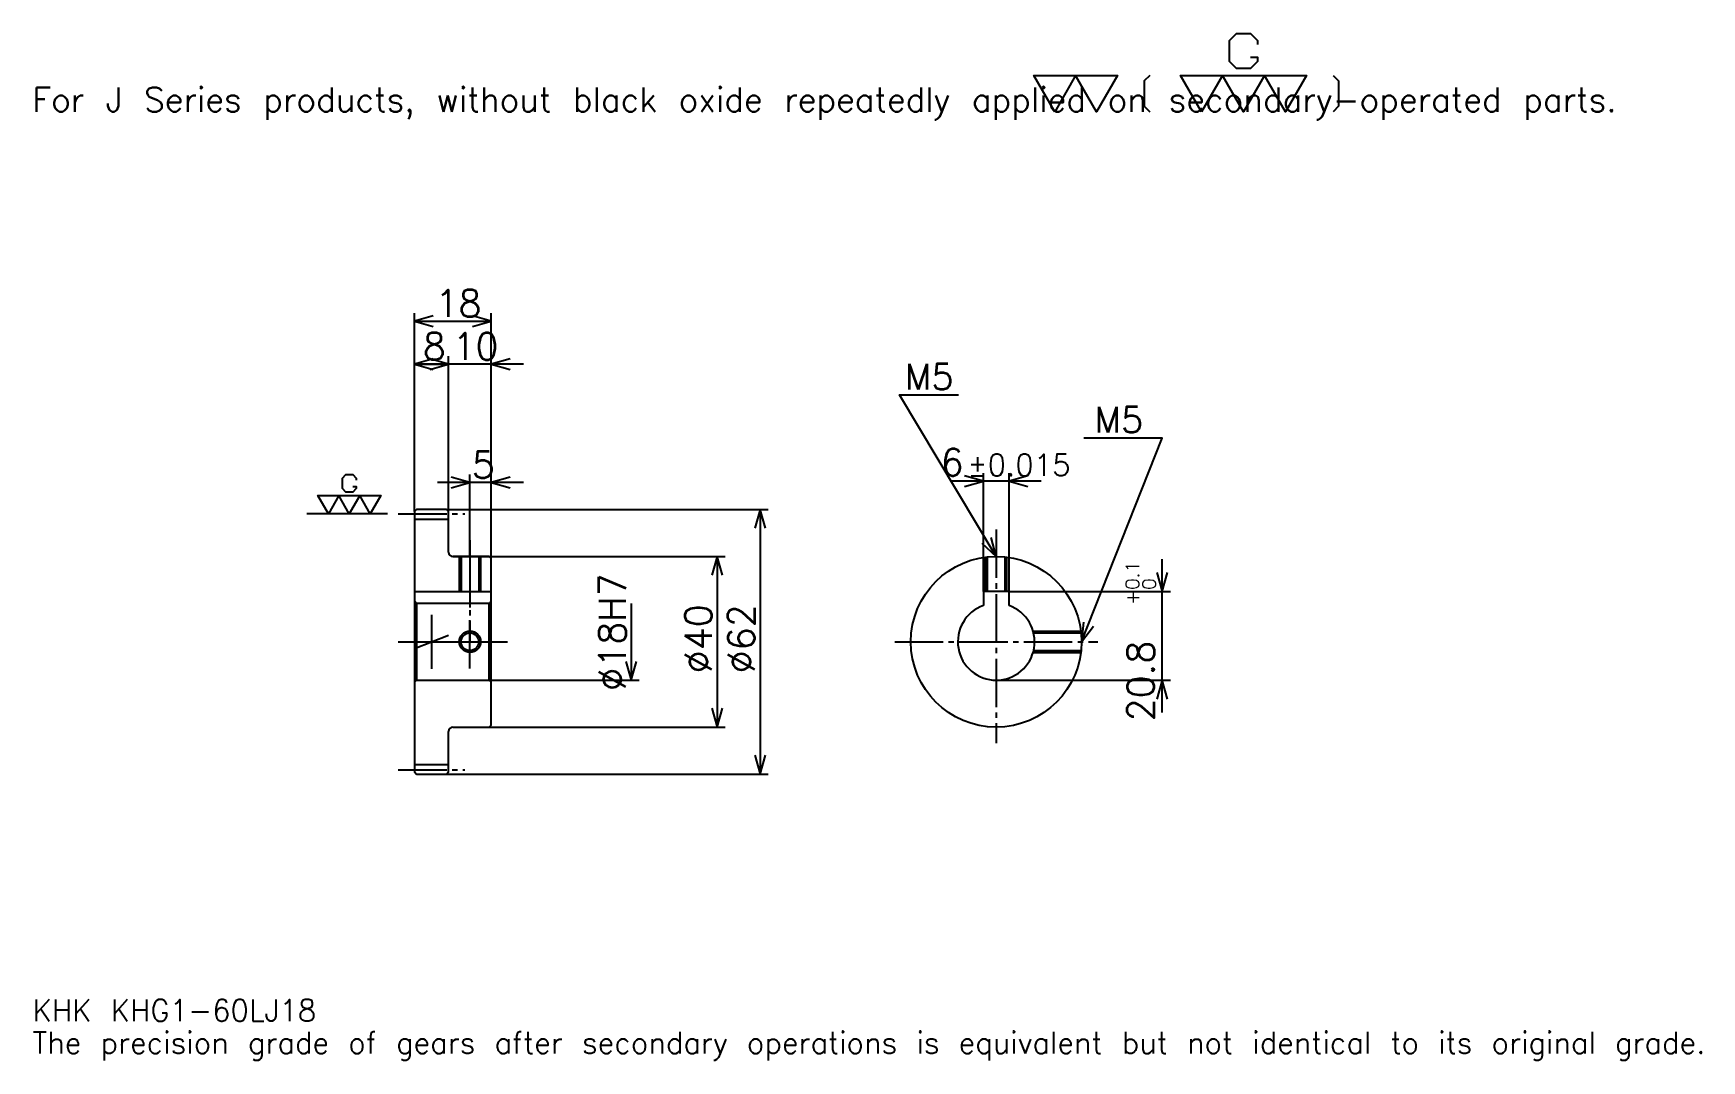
# Model space of a CAD drawing. Extents: x 13 to 404, y 5 to 245.
import ezdxf

# ---------------------------------------------------------------- set-up
doc = ezdxf.new("R2010")
doc.units = 0
doc.linetypes.add('DASHDOT', pattern=[15.130436, 11.347826, -1.26087, 1.26087, -1.26087])
doc.layers.get('0').update_dxf_attribs({"linetype": 'CONTINUOUS'})
doc.layers.add('DASHDOT', color=6, linetype='DASHDOT')
doc.styles.add('KANJI', font='TXT', dxfattribs={"bigfont": 'BIGFONT'})

msp = doc.modelspace()

# ---------------------------------------------------------------- linework, layer by layer
at = {"color": 5}
for p, q in [((102.130432, 133.760864), (102.130432, 179.782608)), ((102.130432, 177.891296), (120.130432, 177.891296)), ((120.130432, 133.760864), (120.130432, 179.782608)), ((110.130432, 133.760864), (110.130432, 169.695648)), ((102.130432, 167.804352), (110.130432, 167.804352)), ((127.695648, 167.804352), (102.565216, 167.804352)), ((115.130432, 133.760864), (115.130432, 141.956528)), ((235.478256, 114.560875), (235.478256, 142.304352)), ((241.478256, 114.560875), (241.478256, 142.304352)), ((127.695648, 140.065216), (107.565216, 140.065216)), ((249.043472, 140.413055), (227.91304, 140.413055)), ((102.130432, 133.260864), (102.130432, 133.760864)), ((109.630432, 133.760864), (120.130432, 133.760864)), ((110.130432, 133.260864), (110.130432, 133.760864)), ((115.130432, 122.760872), (115.130432, 133.760864)), ((115.130432, 122.760872), (115.130432, 133.760864)), ((120.130432, 133.760864), (185.065216, 133.760864)), ((120.130432, 122.260872), (120.130432, 133.760864)), ((183.17392, 133.760864), (183.17392, 71.760872)), ((111.130432, 122.760872), (120.130432, 122.760872)), ((120.130432, 122.760872), (174.978256, 122.760872)), ((173.086945, 122.760872), (173.086945, 82.760872)), ((277.391296, 86.195656), (277.391296, 122.126091)), ((241.478256, 114.560875), (279.282593, 114.560875)), ((152.91304, 111.760872), (152.91304, 93.760872)), ((120.130432, 93.760872), (154.804352, 93.760872)), ((238.478256, 93.760872), (279.282593, 93.760872)), ((111.130432, 82.760872), (120.130432, 82.760872)), ((120.130432, 82.760872), (174.978256, 82.760872)), ((109.630432, 71.760872), (120.130432, 71.760872)), ((120.130432, 71.760872), (185.065216, 71.760872))]:
    msp.add_line(p, q, dxfattribs=at)
at = {"color": 7}
for p, q in [((95.82608, 132.760864), (76.91304, 132.760864)), ((106.130432, 109.065216), (106.130432, 96.456528))]:
    msp.add_line(p, q, dxfattribs=at)
at = {"color": 4}
for p, q in [((102.130432, 131.510864), (110.130432, 131.510864)), ((102.130432, 114.560875), (120.130432, 114.560875)), ((102.630432, 111.760872), (102.630432, 93.760872)), ((119.630432, 111.760872), (120.130432, 112.260872)), ((119.630432, 93.760872), (120.130432, 93.260872)), ((102.130432, 74.010872), (110.130432, 74.010872))]:
    msp.add_line(p, q, dxfattribs=at)
at = {"color": 7}
for points in [[(298.06958, 239.741745), (299.70871, 239.741745), (299.70871, 238.75827), (298.06958, 237.119141), (294.791321, 237.119141), (293.152191, 238.75827), (293.152191, 243.675659), (294.791321, 245.314789), (298.06958, 245.314789), (299.70871, 243.675659), (299.70871, 242.692184)], [(252.17392, 226.956528), (247.256531, 235.480011), (266.926086, 235.480011), (262.008698, 226.956528), (257.091309, 235.480011), (252.17392, 226.956528)], [(274.466095, 235.480011), (273.154785, 234.168701), (273.154785, 228.267838), (274.466095, 226.956528)], [(286.595673, 226.956528), (281.678284, 235.480011), (311.182617, 235.480011), (306.265228, 226.956528), (301.347839, 235.480011), (296.43045, 226.956528), (291.513062, 235.480011), (286.595673, 226.956528)], [(317.411316, 235.480011), (318.722626, 234.168701), (318.722626, 228.267838), (317.411316, 226.956528)], [(87.693474, 139.153473), (88.513039, 139.153473), (88.513039, 138.661743), (87.693474, 137.842178), (86.054344, 137.842178), (85.234779, 138.661743), (85.234779, 141.120438), (86.054344, 141.940002), (87.693474, 141.940002), (88.513039, 141.120438), (88.513039, 140.628693)], [(81.95652, 132.760864), (79.497818, 137.022614), (94.25, 137.022614), (91.791298, 132.760864), (89.332603, 137.022614), (86.873909, 132.760864), (84.415215, 137.022614), (81.95652, 132.760864)]]:
    msp.add_lwpolyline(points, dxfattribs=at)
at = {"color": 5}
for points in [[(106.543472, 179.152176), (102.130432, 177.891296), (106.543472, 176.630432)], [(115.717392, 176.630432), (120.130432, 177.891296), (115.717392, 179.152176)], [(106.543472, 169.065216), (102.130432, 167.804352), (106.543472, 166.543488)], [(105.717392, 166.543488), (110.130432, 167.804352), (105.717392, 169.065216)], [(105.717392, 166.543488), (110.130432, 167.804352), (105.717392, 169.065216)], [(124.543472, 169.065216), (120.130432, 167.804352), (124.543472, 166.543488)], [(238.478256, 122.760872), (215.782608, 160.58696), (229.652161, 160.58696)], [(258.478271, 102.760872), (277.391296, 150.5), (258.982605, 150.5)], [(110.717392, 138.804352), (115.130432, 140.065216), (110.717392, 141.32608)], [(124.543472, 141.32608), (120.130432, 140.065216), (124.543472, 138.804352)], [(231.065216, 139.152176), (235.478256, 140.413055), (231.065216, 141.67392)], [(245.891296, 141.67392), (241.478256, 140.413055), (245.891296, 139.152176)], [(184.434784, 129.347824), (183.17392, 133.760864), (181.91304, 129.347824)], [(235.126572, 125.896317), (238.478256, 122.760872), (237.288956, 127.193741)], [(174.347824, 118.347824), (173.086945, 122.760872), (171.82608, 118.347824)], [(276.130432, 118.973915), (277.391296, 114.560875), (278.652161, 118.973915)], [(258.931458, 107.328079), (258.478271, 102.760872), (261.275909, 106.399261)], [(151.652176, 98.173912), (152.91304, 93.760872), (154.173904, 98.173912)], [(278.652161, 89.347832), (277.391296, 93.760872), (276.130432, 89.347832)], [(171.82608, 87.17392), (173.086945, 82.760872), (174.347824, 87.17392)], [(181.91304, 76.17392), (183.17392, 71.760872), (184.434784, 76.17392)]]:
    msp.add_lwpolyline(points, dxfattribs=at)
at = {"color": 4}
for points in [[(110.130432, 123.760872), (110.130432, 133.260864), (109.630432, 133.760864), (102.630432, 133.760864), (102.130432, 133.260864), (102.130432, 93.260872)], [(111.130432, 82.760872), (119.630432, 82.760872), (120.130432, 83.260872), (120.130432, 122.260872), (119.630432, 122.760872), (111.130432, 122.760872)], [(112.630432, 122.760872), (112.630432, 114.560875)], [(113.06543, 122.760872), (113.06543, 114.560875)], [(117.195435, 122.760872), (117.195435, 114.560875)], [(117.630432, 122.760872), (117.630432, 114.560875)], [(235.978256, 114.560875), (235.978256, 122.604004)], [(236.413254, 114.560875), (236.413254, 122.653976)], [(240.543259, 114.560875), (240.543259, 122.653976)], [(240.978256, 114.560875), (240.978256, 122.604004)], [(241.478256, 111.246155), (241.478256, 114.560875), (235.478256, 114.560875), (235.478256, 111.246155)], [(102.130432, 93.260872), (102.630432, 93.760872), (119.630432, 93.760872), (119.630432, 111.760872), (102.630432, 111.760872), (102.130432, 112.260872)], [(247.124069, 105.260872), (258.321411, 105.260872)], [(247.238159, 104.825874), (258.371368, 104.825874)], [(247.124069, 100.260872), (258.321411, 100.260872)], [(247.238159, 100.695869), (258.371368, 100.695869)], [(102.130432, 93.260872), (102.130432, 72.260872), (102.630432, 71.760872), (109.630432, 71.760872), (110.130432, 72.260872), (110.130432, 81.760872)]]:
    msp.add_lwpolyline(points, dxfattribs=at)
for centre, radius in [((238.478256, 102.760872), 20), ((115.130432, 102.760872), 2.065)]:
    msp.add_circle(centre, radius, dxfattribs=at)
at = {"color": 7}
msp.add_circle((115.130432, 102.760872), 2.5, dxfattribs=at)
at = {"color": 4}
for centre, radius, start, end in [((111.130432, 123.760872), 1, 180, 270), ((238.478256, 102.760872), 9, 109.47122094, 70.52877906), ((111.130432, 81.760872), 1, 90, 180)]:
    msp.add_arc(centre, radius, start, end, dxfattribs=at)
at = {"layer": 'DASHDOT', "color": 7}
for p, q in [((98.347824, 132.760864), (113.91304, 132.760864)), ((238.478256, 129.065216), (238.478256, 78.978264)), ((115.130432, 122.760872), (115.130432, 102.760872)), ((98.347824, 102.760872), (123.91304, 102.760872)), ((102.130432, 101.185226), (110.130432, 104.336517)), ((214.695648, 102.760872), (262.260864, 102.760872)), ((98.347824, 72.760872), (113.91304, 72.760872))]:
    msp.add_line(p, q, dxfattribs=at)
for points in [[(115.130432, 126.54348), (115.130432, 110.778259)], [(115.130432, 96.478264), (115.130432, 109.04348)], [(108.847824, 102.760872), (121.41304, 102.760872)]]:
    msp.add_lwpolyline(points, dxfattribs=at)

# ---------------------------------------------------------------- texts
at = {"color": 7, "style": 'KANJI'}
for s, height, p in [('For J Series products, without black oxide repeatedly applied on secondary-operated parts.', 5.673913, (12.608696, 226.956528)), ('18', 6.304348, (107.032608, 178.899994)), ('8', 6.304348, (104.08152, 168.813049)), ('10', 6.304348, (111.032608, 168.813049)), ('M5', 6.052174, (217.043472, 161.847824)), ('M5', 6.052174, (261.504333, 151.760864)), ('5', 6.304348, (115.58152, 141.073914)), ('6', 6.304348, (225.464844, 141.67392)), ('%%p0.015', 5.043478, (231.705368, 141.67392)), ('KHK KHG1-60LJ18', 5.043478, (12.608696, 13.869565)), ('The precision grade of gears after secondary operations is equivalent but not identical to its original grade.', 5.043478, (12.608696, 6.304348))]:
    msp.add_text(s, height=height, dxfattribs=at).set_placement(p)
for s, height, p in [('%%c18H7', 6.304348, (151.652176, 91.25544)), ('0.1', 3.152174, (271.969543, 114.923065)), ('+', 3.152174, (271.969543, 111.392632)), ('0', 3.152174, (275.878235, 114.923065)), ('%%c40', 6.304348, (171.82608, 95.353264)), ('%%c62', 6.304348, (181.91304, 95.353264)), ('20.8', 6.304348, (275.5, 84.104919))]:
    msp.add_text(s, height=height, rotation=90, dxfattribs=at).set_placement(p)

doc.saveas('drawing.dxf')
